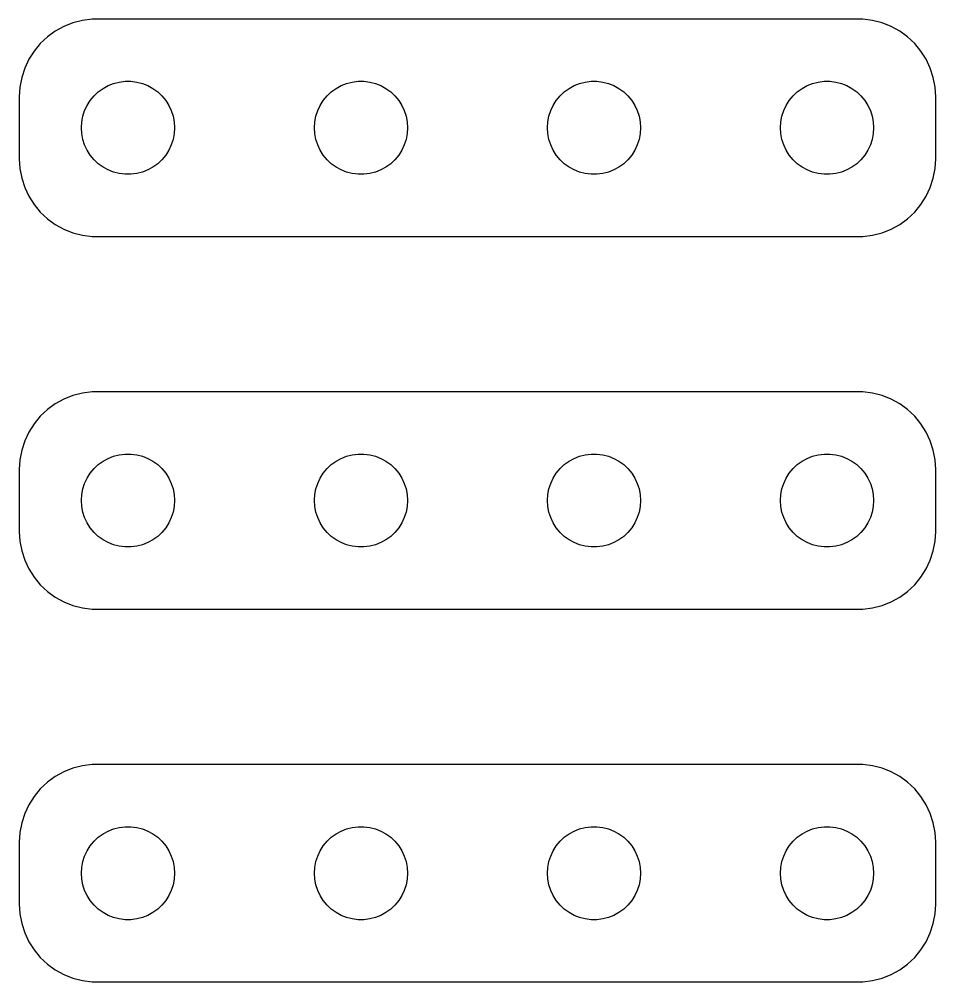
# Model space of a CAD drawing. Header units: metres. Extents: x -30 to 30, y 113 to 223.
# Drawn here: x -29.5 to 29.5, y 161 to 223 of the extents above; entities that cross this region are included whole.
import ezdxf

# ---------------------------------------------------------------- set-up
doc = ezdxf.new("R2010")
doc.units = ezdxf.units.M

msp = doc.modelspace()

# ---------------------------------------------------------------- linework, layer by layer
for p, q in [((-26.6289, 222.524), (-27.1791, 222.222)), ((-26.0451, 222.755), (-26.6289, 222.524)), ((-25.4369, 222.911), (-26.0451, 222.755)), ((-24.8139, 222.99), (-25.4369, 222.911)), ((24.8139, 222.99), (-24.8139, 222.99)), ((25.4369, 222.911), (24.8139, 222.99)), ((26.0451, 222.755), (25.4369, 222.911)), ((26.6289, 222.524), (26.0451, 222.755)), ((27.1791, 222.222), (26.6289, 222.524)), ((-27.1791, 222.222), (-27.6871, 221.853)), ((27.6871, 221.853), (27.1791, 222.222)), ((-28.1448, 221.423), (-28.5451, 220.939)), ((-27.6871, 221.853), (-28.1448, 221.423)), ((28.1448, 221.423), (27.6871, 221.853)), ((28.5451, 220.939), (28.1448, 221.423)), ((-28.5451, 220.939), (-28.8815, 220.409)), ((28.8815, 220.409), (28.5451, 220.939)), ((-28.8815, 220.409), (-29.1489, 219.841)), ((29.1489, 219.841), (28.8815, 220.409)), ((-29.1489, 219.841), (-29.3429, 219.243)), ((29.3429, 219.243), (29.1489, 219.841)), ((-29.3429, 219.243), (-29.4606, 218.627)), ((-23.7773, 218.714), (-23.427, 218.853)), ((-23.427, 218.853), (-23.0621, 218.947)), ((-23.0621, 218.947), (-22.6884, 218.994)), ((-22.6884, 218.994), (-22.3116, 218.994)), ((-22.3116, 218.994), (-21.9379, 218.947)), ((-21.9379, 218.947), (-21.5729, 218.853)), ((-21.5729, 218.853), (-21.2227, 218.714)), ((-8.77733, 218.714), (-8.42705, 218.853)), ((-8.42705, 218.853), (-8.06213, 218.947)), ((-8.06213, 218.947), (-7.68837, 218.994)), ((-7.68837, 218.994), (-7.31161, 218.994)), ((-7.31161, 218.994), (-6.93785, 218.947)), ((-6.93785, 218.947), (-6.57294, 218.853)), ((-6.57294, 218.853), (-6.22266, 218.714)), ((6.22266, 218.714), (6.57294, 218.853)), ((6.57294, 218.853), (6.93785, 218.947)), ((6.93785, 218.947), (7.31161, 218.994)), ((7.31161, 218.994), (7.68837, 218.994)), ((7.68837, 218.994), (8.06213, 218.947)), ((8.06213, 218.947), (8.42705, 218.853)), ((8.42705, 218.853), (8.77733, 218.714)), ((21.2227, 218.714), (21.5729, 218.853)), ((21.5729, 218.853), (21.9379, 218.947)), ((21.9379, 218.947), (22.3116, 218.994)), ((22.3116, 218.994), (22.6884, 218.994)), ((22.6884, 218.994), (23.0621, 218.947)), ((23.0621, 218.947), (23.427, 218.853)), ((23.427, 218.853), (23.7773, 218.714)), ((29.4606, 218.627), (29.3429, 219.243)), ((-29.4606, 218.627), (-29.5, 218)), ((-24.6869, 218.054), (-24.4123, 218.312)), ((-24.4123, 218.312), (-24.1075, 218.533)), ((-24.1075, 218.533), (-23.7773, 218.714)), ((-21.2227, 218.714), (-20.8925, 218.533)), ((-20.8925, 218.533), (-20.5877, 218.312)), ((-20.5877, 218.312), (-20.3131, 218.054)), ((-9.6869, 218.054), (-9.41226, 218.312)), ((-9.41226, 218.312), (-9.10747, 218.533)), ((-9.10747, 218.533), (-8.77733, 218.714)), ((-6.22266, 218.714), (-5.89252, 218.533)), ((-5.89252, 218.533), (-5.58772, 218.312)), ((-5.58772, 218.312), (-5.31308, 218.054)), ((5.31308, 218.054), (5.58772, 218.312)), ((5.58772, 218.312), (5.89252, 218.533)), ((5.89252, 218.533), (6.22266, 218.714)), ((8.77733, 218.714), (9.10747, 218.533)), ((9.10747, 218.533), (9.41226, 218.312)), ((9.41226, 218.312), (9.6869, 218.054)), ((20.3131, 218.054), (20.5877, 218.312)), ((20.5877, 218.312), (20.8925, 218.533)), ((20.8925, 218.533), (21.2227, 218.714)), ((23.7773, 218.714), (24.1075, 218.533)), ((24.1075, 218.533), (24.4123, 218.312)), ((24.4123, 218.312), (24.6869, 218.054)), ((29.5, 218), (29.4606, 218.627)), ((-29.5, 218), (-29.5, 214)), ((-25.1289, 217.445), (-24.927, 217.763)), ((-24.927, 217.763), (-24.6869, 218.054)), ((-20.3131, 218.054), (-20.0729, 217.763)), ((-20.0729, 217.763), (-19.8711, 217.445)), ((-10.1289, 217.445), (-9.92705, 217.763)), ((-9.92705, 217.763), (-9.6869, 218.054)), ((-5.31308, 218.054), (-5.07294, 217.763)), ((-5.07294, 217.763), (-4.87108, 217.445)), ((4.87108, 217.445), (5.07294, 217.763)), ((5.07294, 217.763), (5.31308, 218.054)), ((9.6869, 218.054), (9.92705, 217.763)), ((9.92705, 217.763), (10.1289, 217.445)), ((19.8711, 217.445), (20.0729, 217.763)), ((20.0729, 217.763), (20.3131, 218.054)), ((24.6869, 218.054), (24.927, 217.763)), ((24.927, 217.763), (25.1289, 217.445)), ((29.5, 214), (29.5, 218)), ((-25.4057, 216.746), (-25.2893, 217.104)), ((-25.2893, 217.104), (-25.1289, 217.445)), ((-19.8711, 217.445), (-19.7107, 217.104)), ((-19.7107, 217.104), (-19.5942, 216.746)), ((-10.4057, 216.746), (-10.2893, 217.104)), ((-10.2893, 217.104), (-10.1289, 217.445)), ((-4.87108, 217.445), (-4.71066, 217.104)), ((-4.71066, 217.104), (-4.59424, 216.746)), ((4.59424, 216.746), (4.71066, 217.104)), ((4.71066, 217.104), (4.87108, 217.445)), ((10.1289, 217.445), (10.2893, 217.104)), ((10.2893, 217.104), (10.4057, 216.746)), ((19.5942, 216.746), (19.7107, 217.104)), ((19.7107, 217.104), (19.8711, 217.445)), ((25.1289, 217.445), (25.2893, 217.104)), ((25.2893, 217.104), (25.4057, 216.746)), ((-25.5, 216), (-25.4763, 216.376)), ((-25.4763, 216.376), (-25.4057, 216.746)), ((-19.5942, 216.746), (-19.5237, 216.376)), ((-19.5237, 216.376), (-19.5, 216)), ((-10.5, 216), (-10.4763, 216.376)), ((-10.4763, 216.376), (-10.4057, 216.746)), ((-4.59424, 216.746), (-4.52365, 216.376)), ((-4.52365, 216.376), (-4.5, 216)), ((4.5, 216), (4.52365, 216.376)), ((4.52365, 216.376), (4.59424, 216.746)), ((10.4057, 216.746), (10.4763, 216.376)), ((10.4763, 216.376), (10.5, 216)), ((19.5, 216), (19.5237, 216.376)), ((19.5237, 216.376), (19.5942, 216.746)), ((25.4057, 216.746), (25.4763, 216.376)), ((25.4763, 216.376), (25.5, 216)), ((-25.4763, 215.624), (-25.5, 216)), ((-19.5, 216), (-19.5237, 215.624)), ((-10.4763, 215.624), (-10.5, 216)), ((-4.5, 216), (-4.52365, 215.624)), ((4.52365, 215.624), (4.5, 216)), ((10.5, 216), (10.4763, 215.624)), ((19.5237, 215.624), (19.5, 216)), ((25.5, 216), (25.4763, 215.624)), ((-25.4057, 215.254), (-25.4763, 215.624)), ((-25.2893, 214.896), (-25.4057, 215.254)), ((-19.5942, 215.254), (-19.7107, 214.896)), ((-19.5237, 215.624), (-19.5942, 215.254)), ((-10.4057, 215.254), (-10.4763, 215.624)), ((-10.2893, 214.896), (-10.4057, 215.254)), ((-4.59424, 215.254), (-4.71066, 214.896)), ((-4.52365, 215.624), (-4.59424, 215.254)), ((4.59424, 215.254), (4.52365, 215.624)), ((4.71066, 214.896), (4.59424, 215.254)), ((10.4057, 215.254), (10.2893, 214.896)), ((10.4763, 215.624), (10.4057, 215.254)), ((19.5942, 215.254), (19.5237, 215.624)), ((19.7107, 214.896), (19.5942, 215.254)), ((25.4057, 215.254), (25.2893, 214.896)), ((25.4763, 215.624), (25.4057, 215.254)), ((-25.1289, 214.555), (-25.2893, 214.896)), ((-24.927, 214.237), (-25.1289, 214.555)), ((-19.8711, 214.555), (-20.0729, 214.237)), ((-19.7107, 214.896), (-19.8711, 214.555)), ((-10.1289, 214.555), (-10.2893, 214.896)), ((-9.92705, 214.237), (-10.1289, 214.555)), ((-4.87108, 214.555), (-5.07294, 214.237)), ((-4.71066, 214.896), (-4.87108, 214.555)), ((4.87108, 214.555), (4.71066, 214.896)), ((5.07294, 214.237), (4.87108, 214.555)), ((10.1289, 214.555), (9.92705, 214.237)), ((10.2893, 214.896), (10.1289, 214.555)), ((19.8711, 214.555), (19.7107, 214.896)), ((20.0729, 214.237), (19.8711, 214.555)), ((25.1289, 214.555), (24.927, 214.237)), ((25.2893, 214.896), (25.1289, 214.555)), ((-29.5, 214), (-29.4606, 213.373)), ((-24.6869, 213.946), (-24.927, 214.237)), ((-24.4123, 213.688), (-24.6869, 213.946)), ((-20.3131, 213.946), (-20.5877, 213.688)), ((-20.0729, 214.237), (-20.3131, 213.946)), ((-9.6869, 213.946), (-9.92705, 214.237)), ((-9.41226, 213.688), (-9.6869, 213.946)), ((-5.31308, 213.946), (-5.58772, 213.688)), ((-5.07294, 214.237), (-5.31308, 213.946)), ((5.31308, 213.946), (5.07294, 214.237)), ((5.58772, 213.688), (5.31308, 213.946)), ((9.6869, 213.946), (9.41226, 213.688)), ((9.92705, 214.237), (9.6869, 213.946)), ((20.3131, 213.946), (20.0729, 214.237)), ((20.5877, 213.688), (20.3131, 213.946)), ((24.6869, 213.946), (24.4123, 213.688)), ((24.927, 214.237), (24.6869, 213.946)), ((29.4606, 213.373), (29.5, 214)), ((-29.4606, 213.373), (-29.3429, 212.757)), ((-24.1075, 213.467), (-24.4123, 213.688)), ((-23.7773, 213.286), (-24.1075, 213.467)), ((-23.427, 213.147), (-23.7773, 213.286)), ((-21.2227, 213.286), (-21.5729, 213.147)), ((-20.8925, 213.467), (-21.2227, 213.286)), ((-20.5877, 213.688), (-20.8925, 213.467)), ((-9.10747, 213.467), (-9.41226, 213.688)), ((-8.77733, 213.286), (-9.10747, 213.467)), ((-8.42705, 213.147), (-8.77733, 213.286)), ((-6.22266, 213.286), (-6.57294, 213.147)), ((-5.89252, 213.467), (-6.22266, 213.286)), ((-5.58772, 213.688), (-5.89252, 213.467)), ((5.89252, 213.467), (5.58772, 213.688)), ((6.22266, 213.286), (5.89252, 213.467)), ((6.57294, 213.147), (6.22266, 213.286)), ((8.77733, 213.286), (8.42705, 213.147)), ((9.10747, 213.467), (8.77733, 213.286)), ((9.41226, 213.688), (9.10747, 213.467)), ((20.8925, 213.467), (20.5877, 213.688)), ((21.2227, 213.286), (20.8925, 213.467)), ((21.5729, 213.147), (21.2227, 213.286)), ((23.7773, 213.286), (23.427, 213.147)), ((24.1075, 213.467), (23.7773, 213.286)), ((24.4123, 213.688), (24.1075, 213.467)), ((29.3429, 212.757), (29.4606, 213.373)), ((-29.3429, 212.757), (-29.1489, 212.159)), ((-23.0621, 213.053), (-23.427, 213.147)), ((-22.6884, 213.006), (-23.0621, 213.053)), ((-22.3116, 213.006), (-22.6884, 213.006)), ((-21.9379, 213.053), (-22.3116, 213.006)), ((-21.5729, 213.147), (-21.9379, 213.053)), ((-8.06213, 213.053), (-8.42705, 213.147)), ((-7.68837, 213.006), (-8.06213, 213.053)), ((-7.31161, 213.006), (-7.68837, 213.006)), ((-6.93785, 213.053), (-7.31161, 213.006)), ((-6.57294, 213.147), (-6.93785, 213.053)), ((6.93785, 213.053), (6.57294, 213.147)), ((7.31161, 213.006), (6.93785, 213.053)), ((7.68837, 213.006), (7.31161, 213.006)), ((8.06213, 213.053), (7.68837, 213.006)), ((8.42705, 213.147), (8.06213, 213.053)), ((21.9379, 213.053), (21.5729, 213.147)), ((22.3116, 213.006), (21.9379, 213.053)), ((22.6884, 213.006), (22.3116, 213.006)), ((23.0621, 213.053), (22.6884, 213.006)), ((23.427, 213.147), (23.0621, 213.053)), ((29.1489, 212.159), (29.3429, 212.757)), ((-29.1489, 212.159), (-28.8815, 211.591)), ((28.8815, 211.591), (29.1489, 212.159)), ((-28.8815, 211.591), (-28.5451, 211.061)), ((28.5451, 211.061), (28.8815, 211.591)), ((-28.5451, 211.061), (-28.1448, 210.577)), ((28.1448, 210.577), (28.5451, 211.061)), ((-28.1448, 210.577), (-27.6871, 210.147)), ((-27.6871, 210.147), (-27.1791, 209.778)), ((27.1791, 209.778), (27.6871, 210.147)), ((27.6871, 210.147), (28.1448, 210.577)), ((-27.1791, 209.778), (-26.6289, 209.476)), ((26.6289, 209.476), (27.1791, 209.778)), ((-26.6289, 209.476), (-26.0451, 209.245)), ((-26.0451, 209.245), (-25.4369, 209.089)), ((-25.4369, 209.089), (-24.8139, 209.01)), ((-24.8139, 209.01), (24.8139, 209.01)), ((24.8139, 209.01), (25.4369, 209.089)), ((25.4369, 209.089), (26.0451, 209.245)), ((26.0451, 209.245), (26.6289, 209.476)), ((-24.8139, 198.99), (-25.4369, 198.911)), ((24.8139, 198.99), (-24.8139, 198.99)), ((25.4369, 198.911), (24.8139, 198.99)), ((-26.6289, 198.524), (-27.1791, 198.222)), ((-26.0451, 198.755), (-26.6289, 198.524)), ((-25.4369, 198.911), (-26.0451, 198.755)), ((26.0451, 198.755), (25.4369, 198.911)), ((26.6289, 198.524), (26.0451, 198.755)), ((27.1791, 198.222), (26.6289, 198.524)), ((-27.6871, 197.853), (-28.1448, 197.423)), ((-27.1791, 198.222), (-27.6871, 197.853)), ((27.6871, 197.853), (27.1791, 198.222)), ((28.1448, 197.423), (27.6871, 197.853)), ((-28.1448, 197.423), (-28.5451, 196.939)), ((28.5451, 196.939), (28.1448, 197.423)), ((-28.5451, 196.939), (-28.8815, 196.409)), ((28.8815, 196.409), (28.5451, 196.939)), ((-28.8815, 196.409), (-29.1489, 195.841)), ((29.1489, 195.841), (28.8815, 196.409)), ((-29.3429, 195.243), (-29.4606, 194.627)), ((-29.1489, 195.841), (-29.3429, 195.243)), ((29.3429, 195.243), (29.1489, 195.841)), ((29.4606, 194.627), (29.3429, 195.243)), ((-29.4606, 194.627), (-29.5, 194)), ((-24.1075, 194.533), (-23.7773, 194.714)), ((-23.7773, 194.714), (-23.427, 194.853)), ((-23.427, 194.853), (-23.0621, 194.947)), ((-23.0621, 194.947), (-22.6884, 194.994)), ((-22.6884, 194.994), (-22.3116, 194.994)), ((-22.3116, 194.994), (-21.9379, 194.947)), ((-21.9379, 194.947), (-21.5729, 194.853)), ((-21.5729, 194.853), (-21.2227, 194.714)), ((-21.2227, 194.714), (-20.8925, 194.533)), ((-9.10747, 194.533), (-8.77733, 194.714)), ((-8.77733, 194.714), (-8.42705, 194.853)), ((-8.42705, 194.853), (-8.06213, 194.947)), ((-8.06213, 194.947), (-7.68837, 194.994)), ((-7.68837, 194.994), (-7.31161, 194.994)), ((-7.31161, 194.994), (-6.93785, 194.947)), ((-6.93785, 194.947), (-6.57294, 194.853)), ((-6.57294, 194.853), (-6.22266, 194.714)), ((-6.22266, 194.714), (-5.89252, 194.533)), ((5.89252, 194.533), (6.22266, 194.714)), ((6.22266, 194.714), (6.57294, 194.853)), ((6.57294, 194.853), (6.93785, 194.947)), ((6.93785, 194.947), (7.31161, 194.994)), ((7.31161, 194.994), (7.68837, 194.994)), ((7.68837, 194.994), (8.06213, 194.947)), ((8.06213, 194.947), (8.42705, 194.853)), ((8.42705, 194.853), (8.77733, 194.714)), ((8.77733, 194.714), (9.10747, 194.533)), ((20.8925, 194.533), (21.2227, 194.714)), ((21.2227, 194.714), (21.5729, 194.853)), ((21.5729, 194.853), (21.9379, 194.947)), ((21.9379, 194.947), (22.3116, 194.994)), ((22.3116, 194.994), (22.6884, 194.994)), ((22.6884, 194.994), (23.0621, 194.947)), ((23.0621, 194.947), (23.427, 194.853)), ((23.427, 194.853), (23.7773, 194.714)), ((23.7773, 194.714), (24.1075, 194.533)), ((29.5, 194), (29.4606, 194.627)), ((-29.5, 194), (-29.5, 190)), ((-24.927, 193.763), (-24.6869, 194.054)), ((-24.6869, 194.054), (-24.4123, 194.312)), ((-24.4123, 194.312), (-24.1075, 194.533)), ((-20.8925, 194.533), (-20.5877, 194.312)), ((-20.5877, 194.312), (-20.3131, 194.054)), ((-20.3131, 194.054), (-20.0729, 193.763)), ((-9.92705, 193.763), (-9.6869, 194.054)), ((-9.6869, 194.054), (-9.41226, 194.312)), ((-9.41226, 194.312), (-9.10747, 194.533)), ((-5.89252, 194.533), (-5.58772, 194.312)), ((-5.58772, 194.312), (-5.31308, 194.054)), ((-5.31308, 194.054), (-5.07294, 193.763)), ((5.07294, 193.763), (5.31308, 194.054)), ((5.31308, 194.054), (5.58772, 194.312)), ((5.58772, 194.312), (5.89252, 194.533)), ((9.10747, 194.533), (9.41226, 194.312)), ((9.41226, 194.312), (9.6869, 194.054)), ((9.6869, 194.054), (9.92705, 193.763)), ((20.0729, 193.763), (20.3131, 194.054)), ((20.3131, 194.054), (20.5877, 194.312)), ((20.5877, 194.312), (20.8925, 194.533)), ((24.1075, 194.533), (24.4123, 194.312)), ((24.4123, 194.312), (24.6869, 194.054)), ((24.6869, 194.054), (24.927, 193.763)), ((29.5, 190), (29.5, 194)), ((-25.2893, 193.104), (-25.1289, 193.445)), ((-25.1289, 193.445), (-24.927, 193.763)), ((-20.0729, 193.763), (-19.8711, 193.445)), ((-19.8711, 193.445), (-19.7107, 193.104)), ((-10.2893, 193.104), (-10.1289, 193.445)), ((-10.1289, 193.445), (-9.92705, 193.763)), ((-5.07294, 193.763), (-4.87108, 193.445)), ((-4.87108, 193.445), (-4.71066, 193.104)), ((4.71066, 193.104), (4.87108, 193.445)), ((4.87108, 193.445), (5.07294, 193.763)), ((9.92705, 193.763), (10.1289, 193.445)), ((10.1289, 193.445), (10.2893, 193.104)), ((19.7107, 193.104), (19.8711, 193.445)), ((19.8711, 193.445), (20.0729, 193.763)), ((24.927, 193.763), (25.1289, 193.445)), ((25.1289, 193.445), (25.2893, 193.104)), ((-25.4057, 192.746), (-25.2893, 193.104)), ((-19.7107, 193.104), (-19.5942, 192.746)), ((-10.4057, 192.746), (-10.2893, 193.104)), ((-4.71066, 193.104), (-4.59424, 192.746)), ((4.59424, 192.746), (4.71066, 193.104)), ((10.2893, 193.104), (10.4057, 192.746)), ((19.5942, 192.746), (19.7107, 193.104)), ((25.2893, 193.104), (25.4057, 192.746)), ((-25.5, 192), (-25.4763, 192.376)), ((-25.4763, 192.376), (-25.4057, 192.746)), ((-19.5942, 192.746), (-19.5237, 192.376)), ((-19.5237, 192.376), (-19.5, 192)), ((-10.5, 192), (-10.4763, 192.376)), ((-10.4763, 192.376), (-10.4057, 192.746)), ((-4.59424, 192.746), (-4.52365, 192.376)), ((-4.52365, 192.376), (-4.5, 192)), ((4.5, 192), (4.52365, 192.376)), ((4.52365, 192.376), (4.59424, 192.746)), ((10.4057, 192.746), (10.4763, 192.376)), ((10.4763, 192.376), (10.5, 192)), ((19.5, 192), (19.5237, 192.376)), ((19.5237, 192.376), (19.5942, 192.746)), ((25.4057, 192.746), (25.4763, 192.376)), ((25.4763, 192.376), (25.5, 192)), ((-25.4763, 191.624), (-25.5, 192)), ((-25.4057, 191.254), (-25.4763, 191.624)), ((-19.5237, 191.624), (-19.5942, 191.254)), ((-19.5, 192), (-19.5237, 191.624)), ((-10.4763, 191.624), (-10.5, 192)), ((-10.4057, 191.254), (-10.4763, 191.624)), ((-4.52365, 191.624), (-4.59424, 191.254)), ((-4.5, 192), (-4.52365, 191.624)), ((4.52365, 191.624), (4.5, 192)), ((4.59424, 191.254), (4.52365, 191.624)), ((10.4763, 191.624), (10.4057, 191.254)), ((10.5, 192), (10.4763, 191.624)), ((19.5237, 191.624), (19.5, 192)), ((19.5942, 191.254), (19.5237, 191.624)), ((25.4763, 191.624), (25.4057, 191.254)), ((25.5, 192), (25.4763, 191.624)), ((-25.2893, 190.896), (-25.4057, 191.254)), ((-19.5942, 191.254), (-19.7107, 190.896)), ((-10.2893, 190.896), (-10.4057, 191.254)), ((-4.59424, 191.254), (-4.71066, 190.896)), ((4.71066, 190.896), (4.59424, 191.254)), ((10.4057, 191.254), (10.2893, 190.896)), ((19.7107, 190.896), (19.5942, 191.254)), ((25.4057, 191.254), (25.2893, 190.896)), ((-25.1289, 190.555), (-25.2893, 190.896)), ((-24.927, 190.237), (-25.1289, 190.555)), ((-19.8711, 190.555), (-20.0729, 190.237)), ((-19.7107, 190.896), (-19.8711, 190.555)), ((-10.1289, 190.555), (-10.2893, 190.896)), ((-9.92705, 190.237), (-10.1289, 190.555)), ((-4.87108, 190.555), (-5.07294, 190.237)), ((-4.71066, 190.896), (-4.87108, 190.555)), ((4.87108, 190.555), (4.71066, 190.896)), ((5.07294, 190.237), (4.87108, 190.555)), ((10.1289, 190.555), (9.92705, 190.237)), ((10.2893, 190.896), (10.1289, 190.555)), ((19.8711, 190.555), (19.7107, 190.896)), ((20.0729, 190.237), (19.8711, 190.555)), ((25.1289, 190.555), (24.927, 190.237)), ((25.2893, 190.896), (25.1289, 190.555)), ((-29.5, 190), (-29.4606, 189.373)), ((-24.6869, 189.946), (-24.927, 190.237)), ((-24.4123, 189.688), (-24.6869, 189.946)), ((-24.1075, 189.467), (-24.4123, 189.688)), ((-20.5877, 189.688), (-20.8925, 189.467)), ((-20.3131, 189.946), (-20.5877, 189.688)), ((-20.0729, 190.237), (-20.3131, 189.946)), ((-9.6869, 189.946), (-9.92705, 190.237)), ((-9.41226, 189.688), (-9.6869, 189.946)), ((-9.10747, 189.467), (-9.41226, 189.688)), ((-5.58772, 189.688), (-5.89252, 189.467)), ((-5.31308, 189.946), (-5.58772, 189.688)), ((-5.07294, 190.237), (-5.31308, 189.946)), ((5.31308, 189.946), (5.07294, 190.237)), ((5.58772, 189.688), (5.31308, 189.946)), ((5.89252, 189.467), (5.58772, 189.688)), ((9.41226, 189.688), (9.10747, 189.467)), ((9.6869, 189.946), (9.41226, 189.688)), ((9.92705, 190.237), (9.6869, 189.946)), ((20.3131, 189.946), (20.0729, 190.237)), ((20.5877, 189.688), (20.3131, 189.946)), ((20.8925, 189.467), (20.5877, 189.688)), ((24.4123, 189.688), (24.1075, 189.467)), ((24.6869, 189.946), (24.4123, 189.688)), ((24.927, 190.237), (24.6869, 189.946)), ((29.4606, 189.373), (29.5, 190)), ((-29.4606, 189.373), (-29.3429, 188.757)), ((-23.7773, 189.286), (-24.1075, 189.467)), ((-23.427, 189.147), (-23.7773, 189.286)), ((-23.0621, 189.053), (-23.427, 189.147)), ((-22.6884, 189.006), (-23.0621, 189.053)), ((-21.9379, 189.053), (-22.3116, 189.006)), ((-21.5729, 189.147), (-21.9379, 189.053)), ((-21.2227, 189.286), (-21.5729, 189.147)), ((-20.8925, 189.467), (-21.2227, 189.286)), ((-8.77733, 189.286), (-9.10747, 189.467)), ((-8.42705, 189.147), (-8.77733, 189.286)), ((-8.06213, 189.053), (-8.42705, 189.147)), ((-7.68837, 189.006), (-8.06213, 189.053)), ((-6.93785, 189.053), (-7.31161, 189.006)), ((-6.57294, 189.147), (-6.93785, 189.053)), ((-6.22266, 189.286), (-6.57294, 189.147)), ((-5.89252, 189.467), (-6.22266, 189.286)), ((6.22266, 189.286), (5.89252, 189.467)), ((6.57294, 189.147), (6.22266, 189.286)), ((6.93785, 189.053), (6.57294, 189.147)), ((7.31161, 189.006), (6.93785, 189.053)), ((8.06213, 189.053), (7.68837, 189.006)), ((8.42705, 189.147), (8.06213, 189.053)), ((8.77733, 189.286), (8.42705, 189.147)), ((9.10747, 189.467), (8.77733, 189.286)), ((21.2227, 189.286), (20.8925, 189.467)), ((21.5729, 189.147), (21.2227, 189.286)), ((21.9379, 189.053), (21.5729, 189.147)), ((22.3116, 189.006), (21.9379, 189.053)), ((23.0621, 189.053), (22.6884, 189.006)), ((23.427, 189.147), (23.0621, 189.053)), ((23.7773, 189.286), (23.427, 189.147)), ((24.1075, 189.467), (23.7773, 189.286)), ((29.3429, 188.757), (29.4606, 189.373)), ((-29.3429, 188.757), (-29.1489, 188.159)), ((-22.3116, 189.006), (-22.6884, 189.006)), ((-7.31161, 189.006), (-7.68837, 189.006)), ((7.68837, 189.006), (7.31161, 189.006)), ((22.6884, 189.006), (22.3116, 189.006)), ((29.1489, 188.159), (29.3429, 188.757)), ((-29.1489, 188.159), (-28.8815, 187.591)), ((28.8815, 187.591), (29.1489, 188.159)), ((-28.8815, 187.591), (-28.5451, 187.061)), ((28.5451, 187.061), (28.8815, 187.591)), ((-28.5451, 187.061), (-28.1448, 186.577)), ((-28.1448, 186.577), (-27.6871, 186.147)), ((27.6871, 186.147), (28.1448, 186.577)), ((28.1448, 186.577), (28.5451, 187.061)), ((-27.6871, 186.147), (-27.1791, 185.778)), ((27.1791, 185.778), (27.6871, 186.147)), ((-27.1791, 185.778), (-26.6289, 185.476)), ((-26.6289, 185.476), (-26.0451, 185.245)), ((26.0451, 185.245), (26.6289, 185.476)), ((26.6289, 185.476), (27.1791, 185.778)), ((-26.0451, 185.245), (-25.4369, 185.089)), ((-25.4369, 185.089), (-24.8139, 185.01)), ((-24.8139, 185.01), (24.8139, 185.01)), ((24.8139, 185.01), (25.4369, 185.089)), ((25.4369, 185.089), (26.0451, 185.245)), ((-25.4369, 174.911), (-26.0451, 174.755)), ((-24.8139, 174.99), (-25.4369, 174.911)), ((24.8139, 174.99), (-24.8139, 174.99)), ((25.4369, 174.911), (24.8139, 174.99)), ((26.0451, 174.755), (25.4369, 174.911)), ((-27.1791, 174.222), (-27.6871, 173.853)), ((-26.6289, 174.524), (-27.1791, 174.222)), ((-26.0451, 174.755), (-26.6289, 174.524)), ((26.6289, 174.524), (26.0451, 174.755)), ((27.1791, 174.222), (26.6289, 174.524)), ((27.6871, 173.853), (27.1791, 174.222)), ((-27.6871, 173.853), (-28.1448, 173.423)), ((28.1448, 173.423), (27.6871, 173.853)), ((-28.5451, 172.939), (-28.8815, 172.409)), ((-28.1448, 173.423), (-28.5451, 172.939)), ((28.5451, 172.939), (28.1448, 173.423)), ((28.8815, 172.409), (28.5451, 172.939)), ((-28.8815, 172.409), (-29.1489, 171.841)), ((29.1489, 171.841), (28.8815, 172.409)), ((-29.1489, 171.841), (-29.3429, 171.243)), ((29.3429, 171.243), (29.1489, 171.841)), ((-29.3429, 171.243), (-29.4606, 170.627)), ((29.4606, 170.627), (29.3429, 171.243)), ((-29.4606, 170.627), (-29.5, 170)), ((-24.4123, 170.312), (-24.1075, 170.533)), ((-24.1075, 170.533), (-23.7773, 170.714)), ((-23.7773, 170.714), (-23.427, 170.853)), ((-23.427, 170.853), (-23.0621, 170.947)), ((-23.0621, 170.947), (-22.6884, 170.994)), ((-22.6884, 170.994), (-22.3116, 170.994)), ((-22.3116, 170.994), (-21.9379, 170.947)), ((-21.9379, 170.947), (-21.5729, 170.853)), ((-21.5729, 170.853), (-21.2227, 170.714)), ((-21.2227, 170.714), (-20.8925, 170.533)), ((-20.8925, 170.533), (-20.5877, 170.312)), ((-9.41226, 170.312), (-9.10747, 170.533)), ((-9.10747, 170.533), (-8.77733, 170.714)), ((-8.77733, 170.714), (-8.42705, 170.853)), ((-8.42705, 170.853), (-8.06213, 170.947)), ((-8.06213, 170.947), (-7.68837, 170.994)), ((-7.68837, 170.994), (-7.31161, 170.994)), ((-7.31161, 170.994), (-6.93785, 170.947)), ((-6.93785, 170.947), (-6.57294, 170.853)), ((-6.57294, 170.853), (-6.22266, 170.714)), ((-6.22266, 170.714), (-5.89252, 170.533)), ((-5.89252, 170.533), (-5.58772, 170.312)), ((5.58772, 170.312), (5.89252, 170.533)), ((5.89252, 170.533), (6.22266, 170.714)), ((6.22266, 170.714), (6.57294, 170.853)), ((6.57294, 170.853), (6.93785, 170.947)), ((6.93785, 170.947), (7.31161, 170.994)), ((7.31161, 170.994), (7.68837, 170.994)), ((7.68837, 170.994), (8.06213, 170.947)), ((8.06213, 170.947), (8.42705, 170.853)), ((8.42705, 170.853), (8.77733, 170.714)), ((8.77733, 170.714), (9.10747, 170.533)), ((9.10747, 170.533), (9.41226, 170.312)), ((20.5877, 170.312), (20.8925, 170.533)), ((20.8925, 170.533), (21.2227, 170.714)), ((21.2227, 170.714), (21.5729, 170.853)), ((21.5729, 170.853), (21.9379, 170.947)), ((21.9379, 170.947), (22.3116, 170.994)), ((22.3116, 170.994), (22.6884, 170.994)), ((22.6884, 170.994), (23.0621, 170.947)), ((23.0621, 170.947), (23.427, 170.853)), ((23.427, 170.853), (23.7773, 170.714)), ((23.7773, 170.714), (24.1075, 170.533)), ((24.1075, 170.533), (24.4123, 170.312)), ((29.5, 170), (29.4606, 170.627)), ((-29.5, 170), (-29.5, 166)), ((-24.927, 169.763), (-24.6869, 170.054)), ((-24.6869, 170.054), (-24.4123, 170.312)), ((-20.5877, 170.312), (-20.3131, 170.054)), ((-20.3131, 170.054), (-20.0729, 169.763)), ((-9.92705, 169.763), (-9.6869, 170.054)), ((-9.6869, 170.054), (-9.41226, 170.312)), ((-5.58772, 170.312), (-5.31308, 170.054)), ((-5.31308, 170.054), (-5.07294, 169.763)), ((5.07294, 169.763), (5.31308, 170.054)), ((5.31308, 170.054), (5.58772, 170.312)), ((9.41226, 170.312), (9.6869, 170.054)), ((9.6869, 170.054), (9.92705, 169.763)), ((20.0729, 169.763), (20.3131, 170.054)), ((20.3131, 170.054), (20.5877, 170.312)), ((24.4123, 170.312), (24.6869, 170.054)), ((24.6869, 170.054), (24.927, 169.763)), ((29.5, 166), (29.5, 170)), ((-25.2893, 169.104), (-25.1289, 169.445)), ((-25.1289, 169.445), (-24.927, 169.763)), ((-20.0729, 169.763), (-19.8711, 169.445)), ((-19.8711, 169.445), (-19.7107, 169.104)), ((-10.2893, 169.104), (-10.1289, 169.445)), ((-10.1289, 169.445), (-9.92705, 169.763)), ((-5.07294, 169.763), (-4.87108, 169.445)), ((-4.87108, 169.445), (-4.71066, 169.104)), ((4.71066, 169.104), (4.87108, 169.445)), ((4.87108, 169.445), (5.07294, 169.763)), ((9.92705, 169.763), (10.1289, 169.445)), ((10.1289, 169.445), (10.2893, 169.104)), ((19.7107, 169.104), (19.8711, 169.445)), ((19.8711, 169.445), (20.0729, 169.763)), ((24.927, 169.763), (25.1289, 169.445)), ((25.1289, 169.445), (25.2893, 169.104)), ((-25.4763, 168.376), (-25.4057, 168.746)), ((-25.4057, 168.746), (-25.2893, 169.104)), ((-19.7107, 169.104), (-19.5942, 168.746)), ((-19.5942, 168.746), (-19.5237, 168.376)), ((-10.4763, 168.376), (-10.4057, 168.746)), ((-10.4057, 168.746), (-10.2893, 169.104)), ((-4.71066, 169.104), (-4.59424, 168.746)), ((-4.59424, 168.746), (-4.52365, 168.376)), ((4.52365, 168.376), (4.59424, 168.746)), ((4.59424, 168.746), (4.71066, 169.104)), ((10.2893, 169.104), (10.4057, 168.746)), ((10.4057, 168.746), (10.4763, 168.376)), ((19.5237, 168.376), (19.5942, 168.746)), ((19.5942, 168.746), (19.7107, 169.104)), ((25.2893, 169.104), (25.4057, 168.746)), ((25.4057, 168.746), (25.4763, 168.376)), ((-25.5, 168), (-25.4763, 168.376)), ((-25.4763, 167.624), (-25.5, 168)), ((-19.5237, 168.376), (-19.5, 168)), ((-19.5, 168), (-19.5237, 167.624)), ((-10.5, 168), (-10.4763, 168.376)), ((-10.4763, 167.624), (-10.5, 168)), ((-4.52365, 168.376), (-4.5, 168)), ((-4.5, 168), (-4.52365, 167.624)), ((4.5, 168), (4.52365, 168.376)), ((4.52365, 167.624), (4.5, 168)), ((10.4763, 168.376), (10.5, 168)), ((10.5, 168), (10.4763, 167.624)), ((19.5, 168), (19.5237, 168.376)), ((19.5237, 167.624), (19.5, 168)), ((25.4763, 168.376), (25.5, 168)), ((25.5, 168), (25.4763, 167.624)), ((-25.4057, 167.254), (-25.4763, 167.624)), ((-19.5237, 167.624), (-19.5942, 167.254)), ((-10.4057, 167.254), (-10.4763, 167.624)), ((-4.52365, 167.624), (-4.59424, 167.254)), ((4.59424, 167.254), (4.52365, 167.624)), ((10.4763, 167.624), (10.4057, 167.254)), ((19.5942, 167.254), (19.5237, 167.624)), ((25.4763, 167.624), (25.4057, 167.254)), ((-25.2893, 166.896), (-25.4057, 167.254)), ((-25.1289, 166.555), (-25.2893, 166.896)), ((-19.7107, 166.896), (-19.8711, 166.555)), ((-19.5942, 167.254), (-19.7107, 166.896)), ((-10.2893, 166.896), (-10.4057, 167.254)), ((-10.1289, 166.555), (-10.2893, 166.896)), ((-4.71066, 166.896), (-4.87108, 166.555)), ((-4.59424, 167.254), (-4.71066, 166.896)), ((4.71066, 166.896), (4.59424, 167.254)), ((4.87108, 166.555), (4.71066, 166.896)), ((10.2893, 166.896), (10.1289, 166.555)), ((10.4057, 167.254), (10.2893, 166.896)), ((19.7107, 166.896), (19.5942, 167.254)), ((19.8711, 166.555), (19.7107, 166.896)), ((25.2893, 166.896), (25.1289, 166.555)), ((25.4057, 167.254), (25.2893, 166.896)), ((-24.927, 166.237), (-25.1289, 166.555)), ((-24.6869, 165.946), (-24.927, 166.237)), ((-20.0729, 166.237), (-20.3131, 165.946)), ((-19.8711, 166.555), (-20.0729, 166.237)), ((-9.92705, 166.237), (-10.1289, 166.555)), ((-9.6869, 165.946), (-9.92705, 166.237)), ((-5.07294, 166.237), (-5.31308, 165.946)), ((-4.87108, 166.555), (-5.07294, 166.237)), ((5.07294, 166.237), (4.87108, 166.555)), ((5.31308, 165.946), (5.07294, 166.237)), ((9.92705, 166.237), (9.6869, 165.946)), ((10.1289, 166.555), (9.92705, 166.237)), ((20.0729, 166.237), (19.8711, 166.555)), ((20.3131, 165.946), (20.0729, 166.237)), ((24.927, 166.237), (24.6869, 165.946)), ((25.1289, 166.555), (24.927, 166.237)), ((-29.5, 166), (-29.4606, 165.373)), ((-24.4123, 165.688), (-24.6869, 165.946)), ((-24.1075, 165.467), (-24.4123, 165.688)), ((-20.5877, 165.688), (-20.8925, 165.467)), ((-20.3131, 165.946), (-20.5877, 165.688)), ((-9.41226, 165.688), (-9.6869, 165.946)), ((-9.10747, 165.467), (-9.41226, 165.688)), ((-5.58772, 165.688), (-5.89252, 165.467)), ((-5.31308, 165.946), (-5.58772, 165.688)), ((5.58772, 165.688), (5.31308, 165.946)), ((5.89252, 165.467), (5.58772, 165.688)), ((9.41226, 165.688), (9.10747, 165.467)), ((9.6869, 165.946), (9.41226, 165.688)), ((20.5877, 165.688), (20.3131, 165.946)), ((20.8925, 165.467), (20.5877, 165.688)), ((24.4123, 165.688), (24.1075, 165.467)), ((24.6869, 165.946), (24.4123, 165.688)), ((29.4606, 165.373), (29.5, 166)), ((-29.4606, 165.373), (-29.3429, 164.757)), ((-23.7773, 165.286), (-24.1075, 165.467)), ((-23.427, 165.147), (-23.7773, 165.286)), ((-23.0621, 165.053), (-23.427, 165.147)), ((-22.6884, 165.006), (-23.0621, 165.053)), ((-22.3116, 165.006), (-22.6884, 165.006)), ((-21.9379, 165.053), (-22.3116, 165.006)), ((-21.5729, 165.147), (-21.9379, 165.053)), ((-21.2227, 165.286), (-21.5729, 165.147)), ((-20.8925, 165.467), (-21.2227, 165.286)), ((-8.77733, 165.286), (-9.10747, 165.467)), ((-8.42705, 165.147), (-8.77733, 165.286)), ((-8.06213, 165.053), (-8.42705, 165.147)), ((-7.68837, 165.006), (-8.06213, 165.053)), ((-7.31161, 165.006), (-7.68837, 165.006)), ((-6.93785, 165.053), (-7.31161, 165.006)), ((-6.57294, 165.147), (-6.93785, 165.053)), ((-6.22266, 165.286), (-6.57294, 165.147)), ((-5.89252, 165.467), (-6.22266, 165.286)), ((6.22266, 165.286), (5.89252, 165.467)), ((6.57294, 165.147), (6.22266, 165.286)), ((6.93785, 165.053), (6.57294, 165.147)), ((7.31161, 165.006), (6.93785, 165.053)), ((7.68837, 165.006), (7.31161, 165.006)), ((8.06213, 165.053), (7.68837, 165.006)), ((8.42705, 165.147), (8.06213, 165.053)), ((8.77733, 165.286), (8.42705, 165.147)), ((9.10747, 165.467), (8.77733, 165.286)), ((21.2227, 165.286), (20.8925, 165.467)), ((21.5729, 165.147), (21.2227, 165.286)), ((21.9379, 165.053), (21.5729, 165.147)), ((22.3116, 165.006), (21.9379, 165.053)), ((22.6884, 165.006), (22.3116, 165.006)), ((23.0621, 165.053), (22.6884, 165.006)), ((23.427, 165.147), (23.0621, 165.053)), ((23.7773, 165.286), (23.427, 165.147)), ((24.1075, 165.467), (23.7773, 165.286)), ((29.3429, 164.757), (29.4606, 165.373)), ((-29.3429, 164.757), (-29.1489, 164.159)), ((29.1489, 164.159), (29.3429, 164.757)), ((-29.1489, 164.159), (-28.8815, 163.591)), ((28.8815, 163.591), (29.1489, 164.159)), ((-28.8815, 163.591), (-28.5451, 163.061)), ((-28.5451, 163.061), (-28.1448, 162.577)), ((28.1448, 162.577), (28.5451, 163.061)), ((28.5451, 163.061), (28.8815, 163.591)), ((-28.1448, 162.577), (-27.6871, 162.147)), ((27.6871, 162.147), (28.1448, 162.577)), ((-27.6871, 162.147), (-27.1791, 161.778)), ((-27.1791, 161.778), (-26.6289, 161.476)), ((26.6289, 161.476), (27.1791, 161.778)), ((27.1791, 161.778), (27.6871, 162.147)), ((-26.6289, 161.476), (-26.0451, 161.245)), ((-26.0451, 161.245), (-25.4369, 161.089)), ((25.4369, 161.089), (26.0451, 161.245)), ((26.0451, 161.245), (26.6289, 161.476)), ((-25.4369, 161.089), (-24.8139, 161.01)), ((-24.8139, 161.01), (24.8139, 161.01)), ((24.8139, 161.01), (25.4369, 161.089))]:
    msp.add_line(p, q)

doc.saveas('drawing.dxf')
